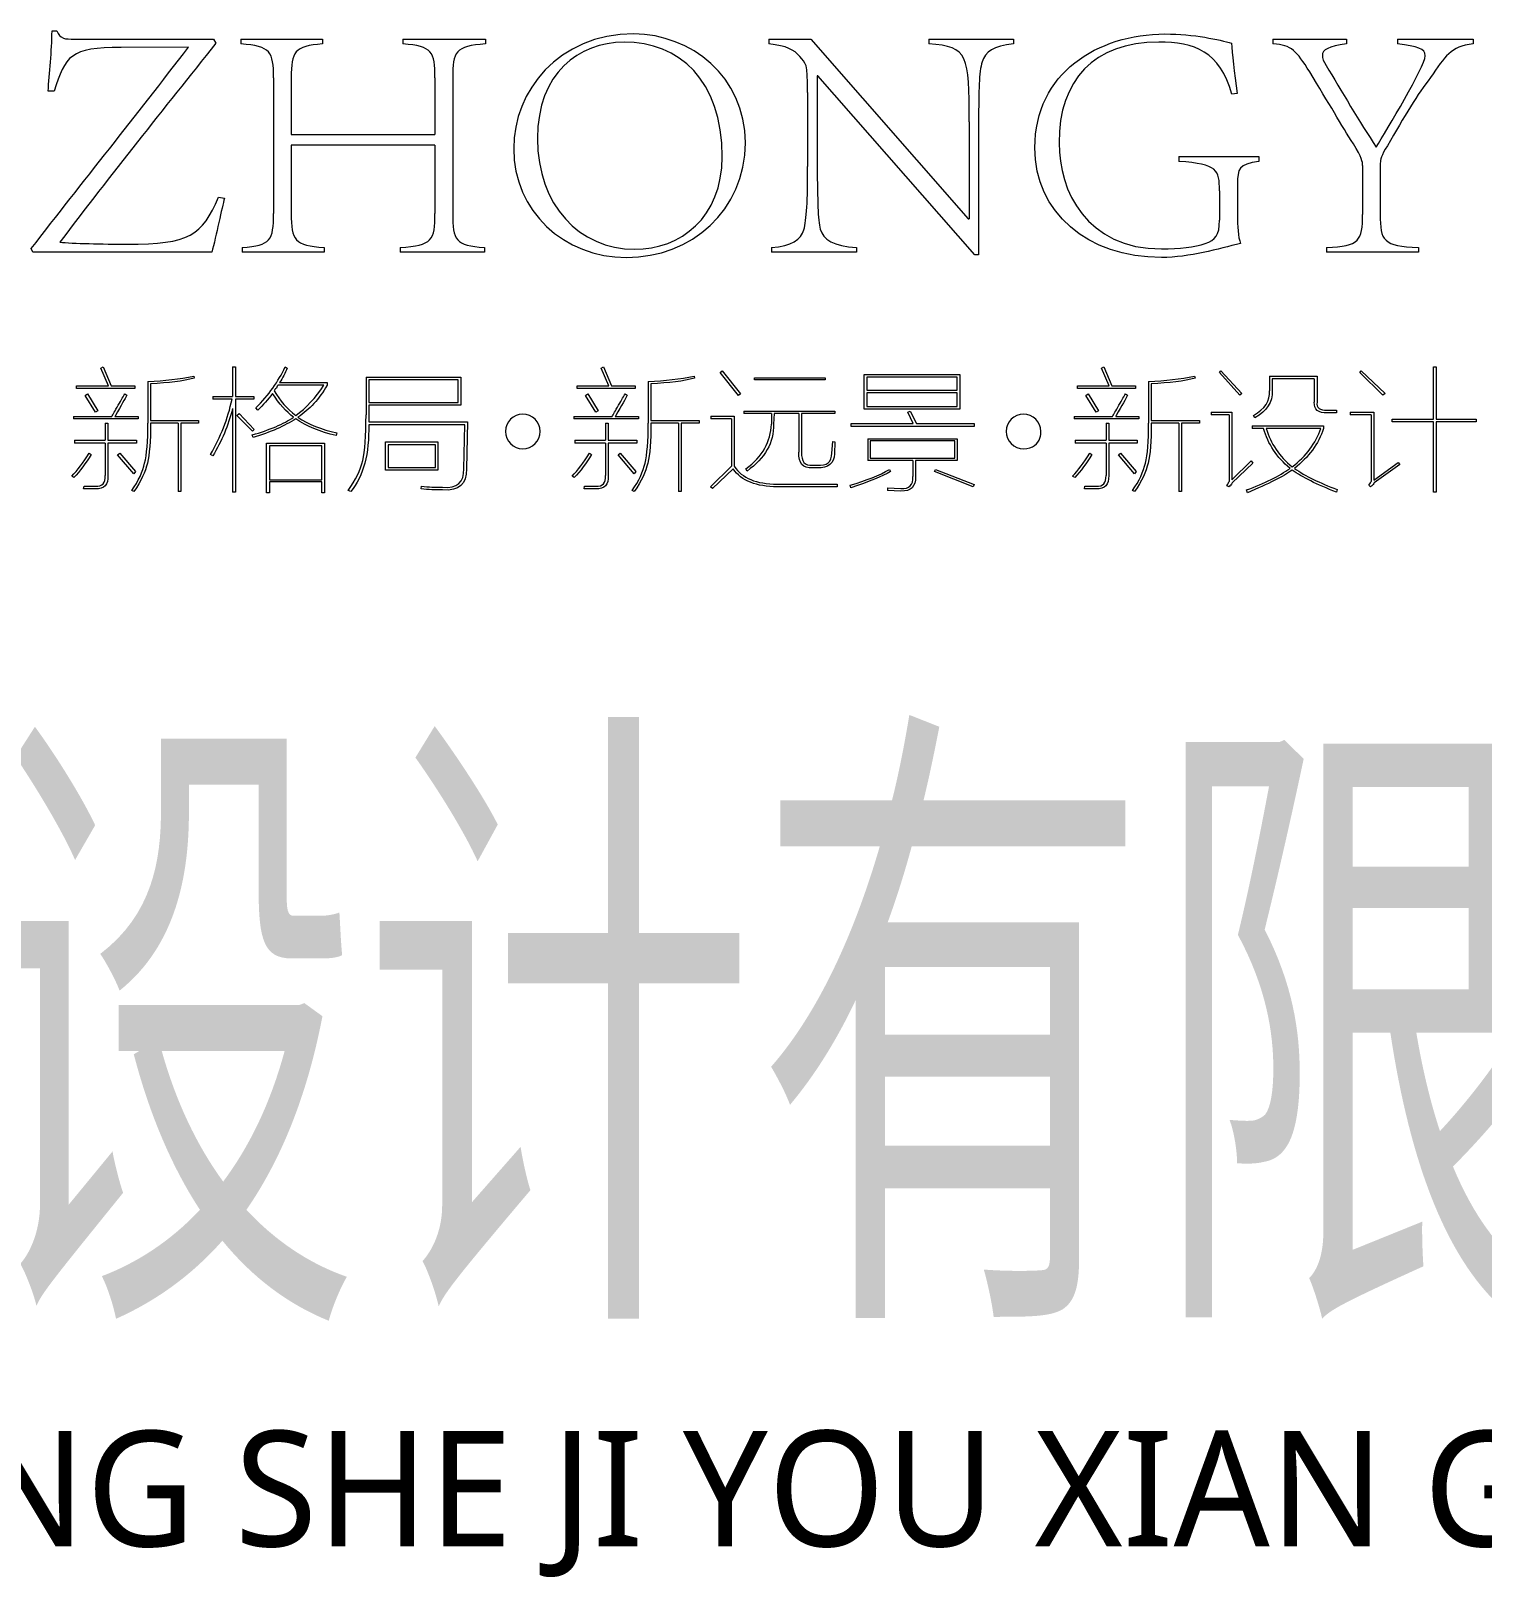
# Model space of a CAD drawing. Header units: inches. Extents: x -3272461 to -2504170, y 403793 to 1071042.
# Drawn here: x -2655844 to -2653583, y 835362 to 837772 of the extents above; entities that cross this region are included whole.
import ezdxf

# ---------------------------------------------------------------- set-up
doc = ezdxf.new("R2010")
doc.units = ezdxf.units.IN
doc.header["$LTSCALE"] = 1000
doc.header["$MEASUREMENT"] = 0
doc.layers.get('0').update_dxf_attribs({"lineweight": 18})
doc.styles.add('-黑体', font='', dxfattribs={"width": 0.7})
doc.styles.get('-黑体').set_extended_font_data('微软雅黑')

msp = doc.modelspace()

# ---------------------------------------------------------------- linework, layer by layer
for p, q in [((-2655517.2, 837759), (-2655517.2, 837751.6)), ((-2655389.8, 837759), (-2655389.8, 837751.6)), ((-2655264.5, 837759), (-2655264.5, 837751.6)), ((-2655136, 837759), (-2655136, 837751.6)), ((-2654694.5, 837759), (-2654694.5, 837751.6)), ((-2654444.9, 837759), (-2654444.9, 837751.6)), ((-2654313.3, 837759), (-2654313.3, 837751.6)), ((-2653908.9, 837759), (-2653908.9, 837751.6)), ((-2653794.2, 837759), (-2653794.2, 837751.6)), ((-2653714.6, 837759), (-2653714.6, 837751.6)), ((-2653596.7, 837759), (-2653596.7, 837751.6)), ((-2654619.1, 837701.7), (-2654619.1, 837560.5)), ((-2655466.2, 837698.5), (-2655466.2, 837487.2)), ((-2655438.6, 837698.5), (-2655438.6, 837610.4)), ((-2655214.6, 837698.5), (-2655214.6, 837610.4)), ((-2655187, 837698.5), (-2655187, 837487.2)), ((-2654633.9, 837675.7), (-2654633.9, 837560.5)), ((-2654382.3, 837630), (-2654382.3, 837478.7)), ((-2654367.5, 837630), (-2654367.5, 837423)), ((-2655438.6, 837593.9), (-2655438.6, 837487.2)), ((-2655214.6, 837593.9), (-2655214.6, 837487.2)), ((-2654055.4, 837575.9), (-2654055.4, 837568.4)), ((-2653931.1, 837575.9), (-2653931.1, 837568.4)), ((-2653769.2, 837562.1), (-2653769.2, 837485.6)), ((-2653741.7, 837565.8), (-2653741.7, 837485.6)), ((-2653964, 837533.4), (-2653964, 837485.6)), ((-2653992.2, 837522.8), (-2653992.2, 837476.6)), ((-2655515.1, 837434.1), (-2655515.1, 837426.7)), ((-2655387.1, 837434.1), (-2655387.1, 837426.7)), ((-2655268.7, 837434.1), (-2655268.7, 837426.7)), ((-2655137.6, 837434.1), (-2655137.6, 837426.7)), ((-2654690.2, 837434.1), (-2654690.2, 837426.7)), ((-2654558, 837434.1), (-2654558, 837426.7)), ((-2653825.5, 837434.1), (-2653825.5, 837426.7)), ((-2653682.2, 837434.1), (-2653682.2, 837426.7))]:
    msp.add_line(p, q)
at = {"lineweight": 9}
for p, q in [((-2655735.2, 837246.4), (-2655731.8, 837248)), ((-2655723.4, 837218.6), (-2655735.2, 837246.4)), ((-2655731.8, 837248), (-2655719.2, 837218.6)), ((-2655529.9, 837248), (-2655529.9, 837201.8)), ((-2655525.7, 837248), (-2655525.7, 837201.8)), ((-2654955.5, 837246.4), (-2654952.1, 837248)), ((-2654943.7, 837218.6), (-2654955.5, 837246.4)), ((-2654952.1, 837248), (-2654939.5, 837218.6)), ((-2654770.4, 837239.6), (-2654767, 837242.1)), ((-2654767, 837242.1), (-2654738.4, 837206)), ((-2654175.8, 837246.4), (-2654172.4, 837248)), ((-2654164, 837218.6), (-2654175.8, 837246.4)), ((-2654172.4, 837248), (-2654159.8, 837218.6)), ((-2653992.4, 837239.6), (-2653989.9, 837242.1)), ((-2653989.9, 837242.1), (-2653957.1, 837206.8)), ((-2653773.7, 837239.6), (-2653771.2, 837242.1)), ((-2653771.2, 837242.1), (-2653734.2, 837206.8)), ((-2653658.5, 837248), (-2653654.3, 837248)), ((-2653658.5, 837166.5), (-2653658.5, 837248)), ((-2653654.3, 837248), (-2653654.3, 837166.5)), ((-2655773, 837214.4), (-2655773, 837218.6)), ((-2655773, 837218.6), (-2655723.4, 837218.6)), ((-2655719.2, 837218.6), (-2655682.2, 837218.6)), ((-2655682.2, 837218.6), (-2655682.2, 837214.4)), ((-2655662, 837225.3), (-2655662, 837160.6)), ((-2655657.8, 837222), (-2655657.8, 837164.8)), ((-2655382.7, 837223.6), (-2655382.7, 837219.5)), ((-2655322.1, 837232.1), (-2655322.1, 837173.2)), ((-2655178.3, 837227.9), (-2655317.9, 837227.9)), ((-2655317.9, 837227.9), (-2655317.9, 837192.5)), ((-2655178.3, 837192.5), (-2655178.3, 837227.9)), ((-2655174.1, 837232.1), (-2655174.1, 837188.3)), ((-2654993.3, 837214.4), (-2654993.3, 837218.6)), ((-2654993.3, 837218.6), (-2654943.7, 837218.6)), ((-2654939.5, 837218.6), (-2654902.5, 837218.6)), ((-2654902.5, 837218.6), (-2654902.5, 837214.4)), ((-2654882.3, 837225.3), (-2654882.3, 837160.6)), ((-2654878.1, 837222), (-2654878.1, 837164.8)), ((-2654741.8, 837203.5), (-2654770.4, 837239.6)), ((-2654716.6, 837231.2), (-2654606.4, 837231.2)), ((-2654716.6, 837227.9), (-2654716.6, 837231.2)), ((-2654606.4, 837227.9), (-2654716.6, 837227.9)), ((-2654606.4, 837231.2), (-2654606.4, 837227.9)), ((-2654545.8, 837236.3), (-2654396.9, 837236.3)), ((-2654545.8, 837182.5), (-2654545.8, 837236.3)), ((-2654401.1, 837232.1), (-2654541.6, 837232.1)), ((-2654541.6, 837232.1), (-2654541.6, 837211.9)), ((-2654401.1, 837211.9), (-2654401.1, 837232.1)), ((-2654396.9, 837236.3), (-2654396.9, 837182.5)), ((-2654213.6, 837214.4), (-2654213.6, 837218.6)), ((-2654213.6, 837218.6), (-2654164, 837218.6)), ((-2654159.8, 837218.6), (-2654122.8, 837218.6)), ((-2654122.8, 837218.6), (-2654122.8, 837214.4)), ((-2654102.6, 837225.3), (-2654102.6, 837160.6)), ((-2654098.4, 837222), (-2654098.4, 837164.8)), ((-2653960.4, 837204.3), (-2653992.4, 837239.6)), ((-2653914.2, 837233.7), (-2653914.2, 837211)), ((-2653910, 837229.5), (-2653910, 837211)), ((-2653844.4, 837229.5), (-2653844.4, 837193.4)), ((-2653840.1, 837233.7), (-2653840.1, 837193.4)), ((-2653737.5, 837204.3), (-2653773.7, 837239.6)), ((-2655682.2, 837214.4), (-2655773, 837214.4)), ((-2655759.6, 837203.5), (-2655756.2, 837206)), ((-2655743.6, 837177.4), (-2655759.6, 837203.5)), ((-2655756.2, 837206), (-2655740.2, 837179.9)), ((-2655561, 837201.8), (-2655561, 837197.6)), ((-2655525.7, 837197.6), (-2655525.7, 837052.9)), ((-2655497.1, 837201.8), (-2655497.1, 837197.6)), ((-2654902.5, 837214.4), (-2654993.3, 837214.4)), ((-2654979.9, 837203.5), (-2654976.5, 837206)), ((-2654963.9, 837177.4), (-2654979.9, 837203.5)), ((-2654976.5, 837206), (-2654960.5, 837179.9)), ((-2654738.4, 837206), (-2654741.8, 837203.5)), ((-2654541.6, 837211.9), (-2654401.1, 837211.9)), ((-2654401.1, 837207.7), (-2654541.6, 837207.7)), ((-2654541.6, 837207.7), (-2654541.6, 837186.6)), ((-2654401.1, 837186.6), (-2654401.1, 837207.7)), ((-2654122.8, 837214.4), (-2654213.6, 837214.4)), ((-2654200.2, 837203.5), (-2654196.8, 837206)), ((-2654184.2, 837177.4), (-2654200.2, 837203.5)), ((-2654196.8, 837206), (-2654180.8, 837179.9)), ((-2653957.1, 837206.8), (-2653960.4, 837204.3)), ((-2653734.2, 837206.8), (-2653737.5, 837204.3)), ((-2655778.1, 837170.7), (-2655778.1, 837167.3)), ((-2655740.2, 837179.9), (-2655743.6, 837177.4)), ((-2655677.1, 837170.7), (-2655677.1, 837167.3)), ((-2655529.9, 837183.3), (-2655529.9, 837052.9)), ((-2655523.2, 837172.4), (-2655519.8, 837175.7)), ((-2655498.8, 837147.9), (-2655523.2, 837172.4)), ((-2655519.8, 837175.7), (-2655496.3, 837150.5)), ((-2655317.9, 837192.5), (-2655178.3, 837192.5)), ((-2655317.9, 837188.3), (-2655317.9, 837173.2)), ((-2655317.9, 837173.2), (-2655317.9, 837162.3)), ((-2654998.4, 837170.7), (-2654998.4, 837167.3)), ((-2654960.5, 837179.9), (-2654963.9, 837177.4)), ((-2654897.4, 837170.7), (-2654897.4, 837167.3)), ((-2654784.7, 837171.5), (-2654784.7, 837167.3)), ((-2654748.5, 837171.5), (-2654748.5, 837093.3)), ((-2654733.4, 837179.1), (-2654733.4, 837175.7)), ((-2654690.5, 837175.7), (-2654690.5, 837158.9)), ((-2654647.6, 837175.7), (-2654647.6, 837115.1)), ((-2654643.4, 837175.7), (-2654643.4, 837115.1)), ((-2654591.3, 837179.1), (-2654591.3, 837175.7)), ((-2654396.9, 837182.5), (-2654545.8, 837182.5)), ((-2654541.6, 837186.6), (-2654401.1, 837186.6)), ((-2654477.7, 837177.4), (-2654474.3, 837179.1)), ((-2654469.3, 837159.7), (-2654477.7, 837177.4)), ((-2654474.3, 837179.1), (-2654464.2, 837159.7)), ((-2654218.7, 837170.7), (-2654218.7, 837167.3)), ((-2654180.8, 837179.9), (-2654184.2, 837177.4)), ((-2654117.7, 837170.7), (-2654117.7, 837167.3)), ((-2654005, 837177.4), (-2654005, 837173.2)), ((-2653977.3, 837173.2), (-2653977.3, 837069.7)), ((-2653973.1, 837177.4), (-2653973.1, 837072.3)), ((-2653809.9, 837180.8), (-2653809.9, 837176.6)), ((-2653788.8, 837177.4), (-2653788.8, 837173.2)), ((-2653756, 837173.2), (-2653756, 837069.7)), ((-2653751.8, 837177.4), (-2653751.8, 837071.4)), ((-2655728.4, 837160.6), (-2655728.4, 837133.7)), ((-2655724.2, 837160.6), (-2655724.2, 837133.7)), ((-2655614.9, 837160.6), (-2655614.9, 837053.7)), ((-2655610.7, 837160.6), (-2655610.7, 837053.7)), ((-2655582.9, 837164.8), (-2655582.9, 837160.6)), ((-2655496.3, 837150.5), (-2655498.8, 837147.9)), ((-2654948.7, 837160.6), (-2654948.7, 837133.7)), ((-2654944.5, 837160.6), (-2654944.5, 837133.7)), ((-2654835.2, 837160.6), (-2654835.2, 837053.7)), ((-2654831, 837160.6), (-2654831, 837053.7)), ((-2654803.2, 837164.8), (-2654803.2, 837160.6)), ((-2654752.8, 837167.3), (-2654752.8, 837093.3)), ((-2654566, 837155.5), (-2654566, 837159.7)), ((-2654566, 837159.7), (-2654469.3, 837159.7)), ((-2654374.2, 837155.5), (-2654566, 837155.5)), ((-2654464.2, 837159.7), (-2654374.2, 837159.7)), ((-2654374.2, 837159.7), (-2654374.2, 837155.5)), ((-2654169, 837160.6), (-2654169, 837133.7)), ((-2654164.8, 837160.6), (-2654164.8, 837133.7)), ((-2654055.5, 837160.6), (-2654055.5, 837053.7)), ((-2654051.3, 837160.6), (-2654051.3, 837053.7)), ((-2654023.5, 837164.8), (-2654023.5, 837160.6)), ((-2653941.1, 837156.4), (-2653941.1, 837152.2)), ((-2653830.1, 837156.4), (-2653830.1, 837152.2)), ((-2653723.2, 837162.3), (-2653723.2, 837166.5)), ((-2653723.2, 837166.5), (-2653658.5, 837166.5)), ((-2653658.5, 837162.3), (-2653723.2, 837162.3)), ((-2653658.5, 837052.9), (-2653658.5, 837162.3)), ((-2653654.3, 837166.5), (-2653592, 837166.5)), ((-2653592, 837162.3), (-2653654.3, 837162.3)), ((-2653654.3, 837162.3), (-2653654.3, 837052.9)), ((-2653592, 837166.5), (-2653592, 837162.3)), ((-2655776.4, 837133.7), (-2655776.4, 837129.4)), ((-2655728.4, 837129.4), (-2655728.4, 837079)), ((-2655724.2, 837129.4), (-2655724.2, 837079)), ((-2655679.6, 837133.7), (-2655679.6, 837129.4)), ((-2655476.9, 837129.4), (-2655386.9, 837129.4)), ((-2655476.9, 837052.1), (-2655476.9, 837129.4)), ((-2655472.7, 837125.3), (-2655472.7, 837072.3)), ((-2655391.1, 837125.3), (-2655472.7, 837125.3)), ((-2655391.1, 837072.3), (-2655391.1, 837125.3)), ((-2655386.9, 837129.4), (-2655386.9, 837052.1)), ((-2655291.9, 837131.1), (-2655210.3, 837131.1)), ((-2655291.9, 837087.4), (-2655291.9, 837131.1)), ((-2655213.7, 837126.9), (-2655287.7, 837126.9)), ((-2655287.7, 837126.9), (-2655287.7, 837091.6)), ((-2655213.7, 837091.6), (-2655213.7, 837126.9)), ((-2655210.3, 837131.1), (-2655210.3, 837087.4)), ((-2654996.7, 837133.7), (-2654996.7, 837129.4)), ((-2654948.7, 837129.4), (-2654948.7, 837079)), ((-2654944.5, 837129.4), (-2654944.5, 837079)), ((-2654900, 837133.7), (-2654900, 837129.4)), ((-2654539.9, 837136.2), (-2654539.9, 837102.5)), ((-2654404.5, 837132.8), (-2654536.6, 837132.8)), ((-2654536.6, 837132.8), (-2654536.6, 837105.9)), ((-2654404.5, 837105.9), (-2654404.5, 837132.8)), ((-2654401.1, 837136.2), (-2654401.1, 837102.5)), ((-2654217, 837133.7), (-2654217, 837129.4)), ((-2654169, 837129.4), (-2654169, 837079)), ((-2654164.8, 837129.4), (-2654164.8, 837079)), ((-2654120.3, 837133.7), (-2654120.3, 837129.4)), ((-2655709.1, 837110.9), (-2655705.7, 837113.5)), ((-2655683.9, 837081.5), (-2655709.1, 837110.9)), ((-2655705.7, 837113.5), (-2655681.3, 837084.9)), ((-2654929.4, 837110.9), (-2654926, 837113.5)), ((-2654904.2, 837081.5), (-2654929.4, 837110.9)), ((-2654926, 837113.5), (-2654901.6, 837084.9)), ((-2654536.6, 837105.9), (-2654404.5, 837105.9)), ((-2654470.1, 837102.5), (-2654470.1, 837077.3)), ((-2654465.9, 837102.5), (-2654465.9, 837077.3)), ((-2654149.7, 837110.9), (-2654146.3, 837113.5)), ((-2654124.5, 837081.5), (-2654149.7, 837110.9)), ((-2654146.3, 837113.5), (-2654121.9, 837084.9)), ((-2655681.3, 837084.9), (-2655683.9, 837081.5)), ((-2655210.3, 837087.4), (-2655291.9, 837087.4)), ((-2655287.7, 837091.6), (-2655213.7, 837091.6)), ((-2654901.6, 837084.9), (-2654904.2, 837081.5)), ((-2654436.5, 837084.9), (-2654434.8, 837088.3)), ((-2654375.9, 837061.3), (-2654436.5, 837084.9)), ((-2654434.8, 837088.3), (-2654374.2, 837064.7)), ((-2654121.9, 837084.9), (-2654124.5, 837081.5)), ((-2655472.7, 837052.1), (-2655476.9, 837052.1)), ((-2655472.7, 837072.3), (-2655391.1, 837072.3)), ((-2655391.1, 837068.9), (-2655472.7, 837068.9)), ((-2655472.7, 837068.9), (-2655472.7, 837052.1)), ((-2655391.1, 837052.1), (-2655391.1, 837068.9)), ((-2655386.9, 837052.1), (-2655391.1, 837052.1)), ((-2654587.9, 837065.5), (-2654587.9, 837061.3)), ((-2654509.7, 837059.6), (-2654509.7, 837055.4)), ((-2654374.2, 837064.7), (-2654375.9, 837061.3)), ((-2653654.3, 837052.9), (-2653658.5, 837052.9))]:
    msp.add_line(p, q, dxfattribs=at)
for points in [[(-2655817.6, 837677.8), (-2655815, 837704.9), (-2655811.8, 837740.5), (-2655811.3, 837771.8)], [(-2655811.3, 837771.8), (-2655811.3, 837771.8), (-2655803.9, 837771.8), (-2655803.9, 837771.8)], [(-2655803.9, 837771.8), (-2655801.2, 837765.9), (-2655798.5, 837762.7), (-2655793.7, 837760.6)], [(-2655555.9, 837752.7), (-2655637.1, 837650.7), (-2655719.4, 837548.3), (-2655799.1, 837442.6)], [(-2655793.7, 837760.6), (-2655789.5, 837759), (-2655783.7, 837759), (-2655775.7, 837759)], [(-2655775.7, 837759), (-2655775.7, 837759), (-2655559.6, 837759), (-2655559.6, 837759)], [(-2655559.6, 837759), (-2655559.6, 837759), (-2655555.9, 837752.7), (-2655555.9, 837752.7)], [(-2655517.2, 837759), (-2655517.2, 837759), (-2655389.8, 837759), (-2655389.8, 837759)], [(-2655466.2, 837698.5), (-2655466.2, 837739.9), (-2655470.5, 837747.9), (-2655517.2, 837751.6)], [(-2655389.8, 837751.6), (-2655433.8, 837747.9), (-2655438.6, 837739.9), (-2655438.6, 837698.5)], [(-2655264.5, 837759), (-2655264.5, 837759), (-2655136, 837759), (-2655136, 837759)], [(-2655214.6, 837698.5), (-2655214.6, 837739.9), (-2655218.8, 837747.9), (-2655264.5, 837751.6)], [(-2655136, 837751.6), (-2655182.8, 837747.9), (-2655187, 837739.9), (-2655187, 837698.5)], [(-2654920, 837754.3), (-2654990.6, 837753.7), (-2655054.9, 837706.5), (-2655054.9, 837604)], [(-2654694.5, 837759), (-2654694.5, 837759), (-2654629.2, 837759), (-2654629.2, 837759)], [(-2654646.2, 837732), (-2654655.2, 837742.6), (-2654666.3, 837748.4), (-2654694.5, 837751.6)], [(-2654629.2, 837759), (-2654629.2, 837759), (-2654383.9, 837478.7), (-2654383.9, 837478.7)], [(-2654444.9, 837759), (-2654444.9, 837759), (-2654313.3, 837759), (-2654313.3, 837759)], [(-2654382.3, 837630), (-2654382.3, 837733.5), (-2654382.8, 837747.4), (-2654444.9, 837751.6)], [(-2654313.3, 837751.6), (-2654344.1, 837748.9), (-2654357.3, 837738.9), (-2654362.1, 837723.5)], [(-2653973.6, 837752.7), (-2653972, 837737.3), (-2653969.3, 837707), (-2653964.6, 837674.1)], [(-2653908.9, 837759), (-2653908.9, 837759), (-2653794.2, 837759), (-2653794.2, 837759)], [(-2653851.5, 837708.1), (-2653872.8, 837740.5), (-2653879.2, 837750), (-2653908.9, 837751.6)], [(-2653714.6, 837759), (-2653714.6, 837759), (-2653596.7, 837759), (-2653596.7, 837759)], [(-2653596.7, 837751.6), (-2653633.3, 837747.4), (-2653639.7, 837732.5), (-2653663.6, 837699)], [(-2655843.7, 837432.5), (-2655763.5, 837536.6), (-2655680.7, 837639.1), (-2655598.9, 837746.3)], [(-2655703.5, 837745.8), (-2655783.1, 837746.3), (-2655790.6, 837733), (-2655808.1, 837677.8)], [(-2655598.9, 837746.3), (-2655598.9, 837746.3), (-2655703.5, 837745.8), (-2655703.5, 837745.8)], [(-2654633.9, 837675.7), (-2654633.9, 837722.9), (-2654636.6, 837720.3), (-2654646.2, 837732)], [(-2654362.1, 837723.5), (-2654366.9, 837707), (-2654367.5, 837679.9), (-2654367.5, 837630)], [(-2654373.3, 837423), (-2654373.3, 837423), (-2654618, 837701.7), (-2654618, 837701.7)], [(-2654618, 837701.7), (-2654618, 837701.7), (-2654619.1, 837701.7), (-2654619.1, 837701.7)], [(-2653783.6, 837596), (-2653801.6, 837623.1), (-2653821.8, 837659.7), (-2653851.5, 837708.1)], [(-2653826.1, 837718.1), (-2653803.2, 837679.9), (-2653773, 837628.4), (-2653748, 837590.8)], [(-2653663.6, 837699), (-2653682.7, 837674.1), (-2653704.5, 837638), (-2653730.5, 837592.9)], [(-2655808.1, 837677.8), (-2655808.1, 837677.8), (-2655817.6, 837677.8), (-2655817.6, 837677.8)], [(-2653964.6, 837674.1), (-2653964.6, 837674.1), (-2653973.1, 837673), (-2653973.1, 837673)], [(-2655438.6, 837610.4), (-2655438.6, 837610.4), (-2655214.6, 837610.4), (-2655214.6, 837610.4)], [(-2655214.6, 837593.9), (-2655214.6, 837593.9), (-2655438.6, 837593.9), (-2655438.6, 837593.9)], [(-2653769.2, 837562.1), (-2653769.2, 837567.9), (-2653770.3, 837573.8), (-2653783.6, 837596)], [(-2653730.5, 837592.9), (-2653740.6, 837577), (-2653741.1, 837571.1), (-2653741.7, 837565.8)], [(-2654639.8, 837461.7), (-2654635.5, 837477.7), (-2654633.9, 837506.9), (-2654633.9, 837560.5)], [(-2654619.1, 837560.5), (-2654618.5, 837506.9), (-2654618, 837477.7), (-2654614.3, 837462.8)], [(-2654055.4, 837575.9), (-2654055.4, 837575.9), (-2653931.1, 837575.9), (-2653931.1, 837575.9)], [(-2653992.2, 837522.8), (-2653992.2, 837555.2), (-2653994.8, 837564.2), (-2654055.4, 837568.4)], [(-2653931.1, 837568.4), (-2653962.4, 837563.7), (-2653964, 837556.7), (-2653964, 837533.4)], [(-2655542.7, 837511.1), (-2655546.3, 837497.3), (-2655555.9, 837452.2), (-2655562.3, 837426.7)], [(-2655551.7, 837512.7), (-2655551.7, 837512.7), (-2655542.7, 837511.1), (-2655542.7, 837511.1)], [(-2655515.1, 837434.1), (-2655470.5, 837437.3), (-2655466.2, 837445.3), (-2655466.2, 837487.2)], [(-2655438.6, 837487.2), (-2655438.6, 837445.3), (-2655433.8, 837437.3), (-2655387.1, 837434.1)], [(-2655268.7, 837434.1), (-2655218.8, 837437.3), (-2655214.6, 837445.3), (-2655214.6, 837487.2)], [(-2655187, 837487.2), (-2655187, 837445.3), (-2655182.8, 837437.3), (-2655137.6, 837434.1)], [(-2653964, 837485.6), (-2653964, 837467), (-2653963.5, 837451.1), (-2653959.3, 837440.5)], [(-2653825.5, 837434.1), (-2653773.5, 837436.2), (-2653769.2, 837445.3), (-2653769.2, 837485.6)], [(-2653741.7, 837485.6), (-2653741.7, 837445.3), (-2653737.4, 837436.2), (-2653682.2, 837434.1)], [(-2654690.2, 837434.1), (-2654658.9, 837436.2), (-2654644, 837446.9), (-2654639.8, 837461.7)], [(-2654614.3, 837462.8), (-2654609.5, 837446.3), (-2654593.6, 837436.8), (-2654558, 837434.1)], [(-2654383.9, 837478.7), (-2654383.9, 837478.7), (-2654382.3, 837478.7), (-2654382.3, 837478.7)], [(-2654014.5, 837440.5), (-2653998.5, 837445.8), (-2653992.2, 837453.2), (-2653992.2, 837476.6)], [(-2655841.5, 837426.7), (-2655841.5, 837426.7), (-2655843.7, 837432.5), (-2655843.7, 837432.5)], [(-2655562.3, 837426.7), (-2655562.3, 837426.7), (-2655841.5, 837426.7), (-2655841.5, 837426.7)], [(-2655387.1, 837426.7), (-2655387.1, 837426.7), (-2655515.1, 837426.7), (-2655515.1, 837426.7)], [(-2655137.6, 837426.7), (-2655137.6, 837426.7), (-2655268.7, 837426.7), (-2655268.7, 837426.7)], [(-2654558, 837426.7), (-2654558, 837426.7), (-2654690.2, 837426.7), (-2654690.2, 837426.7)], [(-2654367.5, 837423), (-2654367.5, 837423), (-2654373.3, 837423), (-2654373.3, 837423)], [(-2653682.2, 837426.7), (-2653682.2, 837426.7), (-2653825.5, 837426.7), (-2653825.5, 837426.7)]]:
    msp.add_open_spline(points, degree=3)
for points, knots in [([(-2654731, 837597.6), (-2654731, 837492), (-2654815.4, 837418.7), (-2654916.3, 837418.7), (-2655013.5, 837418.7), (-2655092, 837490.4), (-2655092, 837588.6), (-2655092, 837677.8), (-2655023, 837767), (-2654904.6, 837767), (-2654816, 837767), (-2654731, 837700.6), (-2654731, 837597.6)], [0, 0, 0, 0, 272.371618, 272.371618, 272.371618, 544.743236, 544.743236, 544.743236, 817.114854, 817.114854, 817.114854, 1089.486472, 1089.486472, 1089.486472, 1089.486472]), ([(-2655054.9, 837604), (-2655054.9, 837500.5), (-2654989.6, 837431.5), (-2654903.6, 837431.5), (-2654831.9, 837431.5), (-2654767.1, 837480.8), (-2654767.1, 837575.4), (-2654767.1, 837695.9), (-2654834.6, 837754.3), (-2654920, 837754.3)], [0, 0, 0, 0, 242.05374, 242.05374, 242.05374, 484.107479, 484.107479, 484.107479, 726.161219, 726.161219, 726.161219, 726.161219]), ([(-2653959.3, 837440.5), (-2653993.8, 837432), (-2654038.9, 837418.7), (-2654082.4, 837418.7), (-2654198.2, 837418.7), (-2654279.9, 837488.8), (-2654279.9, 837589.7), (-2654279.9, 837705.9), (-2654181.7, 837767), (-2654077.1, 837767), (-2654032, 837767), (-2653991.6, 837758), (-2653973.6, 837752.7)], [0, 0, 0, 0, 202.231565, 202.231565, 202.231565, 404.46313, 404.46313, 404.46313, 606.694695, 606.694695, 606.694695, 808.92626, 808.92626, 808.92626, 808.92626]), ([(-2653973.1, 837673), (-2653990.6, 837739.9), (-2654032, 837754.3), (-2654086.7, 837754.3), (-2654188.6, 837754.3), (-2654242.2, 837695.3), (-2654242.2, 837597.1), (-2654242.2, 837522.8), (-2654199.7, 837432), (-2654082.4, 837432), (-2654054.3, 837432), (-2654030.4, 837435.2), (-2654014.5, 837440.5)], [0, 0, 0, 0, 179.09247, 179.09247, 179.09247, 358.18494, 358.18494, 358.18494, 537.27741, 537.27741, 537.27741, 716.369881, 716.369881, 716.369881, 716.369881]), ([(-2653794.2, 837751.6), (-2653822.3, 837747.9), (-2653831.9, 837742.6), (-2653831.9, 837733.5), (-2653831.9, 837729.3), (-2653829.8, 837724), (-2653826.1, 837718.1)], [0, 0, 0, 0, 30.325761, 30.325761, 30.325761, 60.651523, 60.651523, 60.651523, 60.651523]), ([(-2653748, 837590.8), (-2653732.1, 837616.7), (-2653671.6, 837716.6), (-2653671.6, 837733), (-2653671.6, 837744.2), (-2653683.8, 837747.9), (-2653714.6, 837751.6)], [0, 0, 0, 0, 105.500314, 105.500314, 105.500314, 211.000629, 211.000629, 211.000629, 211.000629]), ([(-2655799.1, 837442.6), (-2655779.9, 837440.5), (-2655732.2, 837439.4), (-2655694.5, 837439.4), (-2655596.3, 837439.4), (-2655578.2, 837452.7), (-2655551.7, 837512.7)], [0, 0, 0, 0, 138.981154, 138.981154, 138.981154, 277.962308, 277.962308, 277.962308, 277.962308])]:
    msp.add_open_spline(points, degree=3, knots=knots)
for points in [[(-2655529.9, 837248), (-2655529.9, 837248), (-2655525.7, 837248), (-2655525.7, 837248)], [(-2655493.7, 837184.1), (-2655473.6, 837204.3), (-2655458.4, 837225.6), (-2655448.3, 837248)], [(-2655445, 837246.4), (-2655447.8, 837238.5), (-2655451.7, 837230.9), (-2655456.7, 837223.6)], [(-2655448.3, 837248), (-2655448.3, 837248), (-2655445, 837246.4), (-2655445, 837246.4)], [(-2655662, 837225.3), (-2655636.2, 837226.5), (-2655612.4, 837229.3), (-2655590.5, 837233.7)], [(-2655589.7, 837230.4), (-2655607, 837225.9), (-2655629.8, 837223.1), (-2655657.8, 837222)], [(-2655590.5, 837233.7), (-2655590.5, 837233.7), (-2655589.7, 837230.4), (-2655589.7, 837230.4)], [(-2655459.3, 837219.5), (-2655459.8, 837218.9), (-2655460.7, 837217.5), (-2655461.8, 837215.2)], [(-2655387.8, 837219.5), (-2655387.8, 837219.5), (-2655459.3, 837219.5), (-2655459.3, 837219.5)], [(-2655456.7, 837223.6), (-2655456.7, 837223.6), (-2655382.7, 837223.6), (-2655382.7, 837223.6)], [(-2655431.5, 837172.4), (-2655415.2, 837184.1), (-2655400.7, 837199.8), (-2655387.8, 837219.5)], [(-2655382.7, 837219.5), (-2655395.1, 837198.1), (-2655410.2, 837181.6), (-2655428.1, 837169.8)], [(-2655322.1, 837232.1), (-2655322.1, 837232.1), (-2655174.1, 837232.1), (-2655174.1, 837232.1)], [(-2654882.3, 837225.3), (-2654856.5, 837226.5), (-2654832.7, 837229.3), (-2654810.8, 837233.7)], [(-2654810, 837230.4), (-2654827.3, 837225.9), (-2654850.1, 837223.1), (-2654878.1, 837222)], [(-2654810.8, 837233.7), (-2654810.8, 837233.7), (-2654810, 837230.4), (-2654810, 837230.4)], [(-2654102.6, 837225.3), (-2654076.8, 837226.5), (-2654053, 837229.3), (-2654031.1, 837233.7)], [(-2654030.3, 837230.4), (-2654047.7, 837225.9), (-2654070.4, 837223.1), (-2654098.4, 837222)], [(-2654031.1, 837233.7), (-2654031.1, 837233.7), (-2654030.3, 837230.4), (-2654030.3, 837230.4)], [(-2653914.2, 837233.7), (-2653914.2, 837233.7), (-2653840.1, 837233.7), (-2653840.1, 837233.7)], [(-2653844.4, 837229.5), (-2653844.4, 837229.5), (-2653910, 837229.5), (-2653910, 837229.5)], [(-2655694.8, 837204.3), (-2655697.6, 837198.7), (-2655703.5, 837188), (-2655712.5, 837172.4)], [(-2655708.2, 837188.3), (-2655703.2, 837197.3), (-2655699.8, 837203.2), (-2655698.1, 837206)], [(-2655698.1, 837206), (-2655698.1, 837206), (-2655694.8, 837204.3), (-2655694.8, 837204.3)], [(-2655564.4, 837111.8), (-2655548.7, 837138.7), (-2655537.5, 837167.3), (-2655530.8, 837197.6)], [(-2655561, 837201.8), (-2655561, 837201.8), (-2655529.9, 837201.8), (-2655529.9, 837201.8)], [(-2655530.8, 837197.6), (-2655530.8, 837197.6), (-2655561, 837197.6), (-2655561, 837197.6)], [(-2655525.7, 837201.8), (-2655525.7, 837201.8), (-2655497.1, 837201.8), (-2655497.1, 837201.8)], [(-2655497.1, 837197.6), (-2655497.1, 837197.6), (-2655525.7, 837197.6), (-2655525.7, 837197.6)], [(-2655467.7, 837206.8), (-2655475, 837197.3), (-2655482.6, 837188.6), (-2655490.4, 837180.8)], [(-2655434.9, 837169.8), (-2655446.6, 837178.2), (-2655457.6, 837190.6), (-2655467.7, 837206.8)], [(-2655461.8, 837215.2), (-2655463.5, 837213.6), (-2655464.6, 837212.2), (-2655465.2, 837211)], [(-2655465.2, 837211), (-2655456.2, 837195.3), (-2655445, 837182.5), (-2655431.5, 837172.4)], [(-2654915.1, 837204.3), (-2654917.9, 837198.7), (-2654923.8, 837188), (-2654932.8, 837172.4)], [(-2654928.6, 837188.3), (-2654923.5, 837197.3), (-2654920.1, 837203.2), (-2654918.5, 837206)], [(-2654918.5, 837206), (-2654918.5, 837206), (-2654915.1, 837204.3), (-2654915.1, 837204.3)], [(-2654135.4, 837204.3), (-2654138.2, 837198.7), (-2654144.1, 837188), (-2654153.1, 837172.4)], [(-2654148.9, 837188.3), (-2654143.8, 837197.3), (-2654140.4, 837203.2), (-2654138.8, 837206)], [(-2654138.8, 837206), (-2654138.8, 837206), (-2654135.4, 837204.3), (-2654135.4, 837204.3)], [(-2653939.4, 837172.4), (-2653921.5, 837182.5), (-2653913.1, 837195.3), (-2653914.2, 837211)], [(-2653910, 837211), (-2653909.4, 837193.7), (-2653918.4, 837179.6), (-2653936.9, 837169)], [(-2653824.2, 837176.6), (-2653838.2, 837176), (-2653844.9, 837181.6), (-2653844.4, 837193.4)], [(-2653840.1, 837193.4), (-2653841.3, 837184.4), (-2653836, 837180.2), (-2653824.2, 837180.8)], [(-2655778.1, 837170.7), (-2655778.1, 837170.7), (-2655718.3, 837170.7), (-2655718.3, 837170.7)], [(-2655718.3, 837170.7), (-2655716.6, 837174), (-2655713.3, 837179.9), (-2655708.2, 837188.3)], [(-2655713.3, 837170.7), (-2655713.3, 837170.7), (-2655677.1, 837170.7), (-2655677.1, 837170.7)], [(-2655712.5, 837172.4), (-2655713, 837171.8), (-2655713.3, 837171.2), (-2655713.3, 837170.7)], [(-2655529.9, 837183.3), (-2655536.7, 837156.9), (-2655547, 837132.3), (-2655561, 837109.3)], [(-2655499.6, 837142.1), (-2655472.2, 837149.9), (-2655450.6, 837159.2), (-2655434.9, 837169.8)], [(-2655490.4, 837180.8), (-2655490.4, 837180.8), (-2655493.7, 837184.1), (-2655493.7, 837184.1)], [(-2655428.1, 837169.8), (-2655411.9, 837158.6), (-2655391.7, 837150.5), (-2655367.6, 837145.4)], [(-2655327.2, 837102.5), (-2655323.8, 837116.5), (-2655322.1, 837140.1), (-2655322.1, 837173.2)], [(-2655174.1, 837188.3), (-2655174.1, 837188.3), (-2655317.9, 837188.3), (-2655317.9, 837188.3)], [(-2654998.4, 837170.7), (-2654998.4, 837170.7), (-2654938.6, 837170.7), (-2654938.6, 837170.7)], [(-2654938.6, 837170.7), (-2654937, 837174), (-2654933.6, 837179.9), (-2654928.6, 837188.3)], [(-2654933.6, 837170.7), (-2654933.6, 837170.7), (-2654897.4, 837170.7), (-2654897.4, 837170.7)], [(-2654932.8, 837172.4), (-2654933.3, 837171.8), (-2654933.6, 837171.2), (-2654933.6, 837170.7)], [(-2654784.7, 837171.5), (-2654784.7, 837171.5), (-2654748.5, 837171.5), (-2654748.5, 837171.5)], [(-2654733.4, 837179.1), (-2654733.4, 837179.1), (-2654591.3, 837179.1), (-2654591.3, 837179.1)], [(-2654690.5, 837175.7), (-2654690.5, 837175.7), (-2654733.4, 837175.7), (-2654733.4, 837175.7)], [(-2654686.3, 837175.7), (-2654686.3, 837175.7), (-2654687.1, 837158.9), (-2654687.1, 837158.9)], [(-2654647.6, 837175.7), (-2654647.6, 837175.7), (-2654686.3, 837175.7), (-2654686.3, 837175.7)], [(-2654591.3, 837175.7), (-2654591.3, 837175.7), (-2654643.4, 837175.7), (-2654643.4, 837175.7)], [(-2654218.7, 837170.7), (-2654218.7, 837170.7), (-2654158.9, 837170.7), (-2654158.9, 837170.7)], [(-2654158.9, 837170.7), (-2654157.3, 837174), (-2654153.9, 837179.9), (-2654148.9, 837188.3)], [(-2654153.9, 837170.7), (-2654153.9, 837170.7), (-2654117.7, 837170.7), (-2654117.7, 837170.7)], [(-2654153.1, 837172.4), (-2654153.6, 837171.8), (-2654153.9, 837171.2), (-2654153.9, 837170.7)], [(-2654005, 837177.4), (-2654005, 837177.4), (-2653973.1, 837177.4), (-2653973.1, 837177.4)], [(-2653977.3, 837173.2), (-2653977.3, 837173.2), (-2654005, 837173.2), (-2654005, 837173.2)], [(-2653936.9, 837169), (-2653936.9, 837169), (-2653939.4, 837172.4), (-2653939.4, 837172.4)], [(-2653824.2, 837180.8), (-2653824.2, 837180.8), (-2653809.9, 837180.8), (-2653809.9, 837180.8)], [(-2653809.9, 837176.6), (-2653809.9, 837176.6), (-2653824.2, 837176.6), (-2653824.2, 837176.6)], [(-2653788.8, 837177.4), (-2653788.8, 837177.4), (-2653751.8, 837177.4), (-2653751.8, 837177.4)], [(-2653756, 837173.2), (-2653756, 837173.2), (-2653788.8, 837173.2), (-2653788.8, 837173.2)], [(-2655677.1, 837167.3), (-2655677.1, 837167.3), (-2655778.1, 837167.3), (-2655778.1, 837167.3)], [(-2655728.4, 837160.6), (-2655728.4, 837160.6), (-2655724.2, 837160.6), (-2655724.2, 837160.6)], [(-2655667, 837098.3), (-2655663.7, 837111.2), (-2655662, 837132), (-2655662, 837160.6)], [(-2655657.8, 837160.6), (-2655657.8, 837132.5), (-2655659.5, 837111.8), (-2655662.8, 837098.3)], [(-2655657.8, 837164.8), (-2655657.8, 837164.8), (-2655582.9, 837164.8), (-2655582.9, 837164.8)], [(-2655614.9, 837160.6), (-2655614.9, 837160.6), (-2655657.8, 837160.6), (-2655657.8, 837160.6)], [(-2655582.9, 837160.6), (-2655582.9, 837160.6), (-2655610.7, 837160.6), (-2655610.7, 837160.6)], [(-2655431.5, 837167.3), (-2655448.9, 837156.1), (-2655471, 837146.3), (-2655498, 837137.9)], [(-2655368.4, 837141.2), (-2655393.7, 837146.8), (-2655414.7, 837155.5), (-2655431.5, 837167.3)], [(-2655367.6, 837145.4), (-2655367.6, 837145.4), (-2655368.4, 837141.2), (-2655368.4, 837141.2)], [(-2655317.9, 837158.1), (-2655316.8, 837113.2), (-2655326.1, 837078.4), (-2655345.7, 837053.7)], [(-2655317.9, 837162.3), (-2655317.9, 837162.3), (-2655164, 837162.3), (-2655164, 837162.3)], [(-2655168.2, 837158.1), (-2655168.2, 837158.1), (-2655317.9, 837158.1), (-2655317.9, 837158.1)], [(-2655169.9, 837089.1), (-2655169.9, 837089.1), (-2655168.2, 837158.1), (-2655168.2, 837158.1)], [(-2655164, 837162.3), (-2655164, 837162.3), (-2655165.7, 837089.1), (-2655165.7, 837089.1)], [(-2654897.4, 837167.3), (-2654897.4, 837167.3), (-2654998.4, 837167.3), (-2654998.4, 837167.3)], [(-2654948.7, 837160.6), (-2654948.7, 837160.6), (-2654944.5, 837160.6), (-2654944.5, 837160.6)], [(-2654887.3, 837098.3), (-2654884, 837111.2), (-2654882.3, 837132), (-2654882.3, 837160.6)], [(-2654878.1, 837160.6), (-2654878.1, 837132.5), (-2654879.8, 837111.8), (-2654883.1, 837098.3)], [(-2654878.1, 837164.8), (-2654878.1, 837164.8), (-2654803.2, 837164.8), (-2654803.2, 837164.8)], [(-2654835.2, 837160.6), (-2654835.2, 837160.6), (-2654878.1, 837160.6), (-2654878.1, 837160.6)], [(-2654803.2, 837160.6), (-2654803.2, 837160.6), (-2654831, 837160.6), (-2654831, 837160.6)], [(-2654752.8, 837167.3), (-2654752.8, 837167.3), (-2654784.7, 837167.3), (-2654784.7, 837167.3)], [(-2654730, 837089.1), (-2654704.3, 837108.7), (-2654691.1, 837132), (-2654690.5, 837158.9)], [(-2654687.1, 837158.9), (-2654686.6, 837130.3), (-2654700.3, 837105.9), (-2654728.4, 837085.7)], [(-2654117.7, 837167.3), (-2654117.7, 837167.3), (-2654218.7, 837167.3), (-2654218.7, 837167.3)], [(-2654169, 837160.6), (-2654169, 837160.6), (-2654164.8, 837160.6), (-2654164.8, 837160.6)], [(-2654107.6, 837098.3), (-2654104.3, 837111.2), (-2654102.6, 837132), (-2654102.6, 837160.6)], [(-2654098.4, 837160.6), (-2654098.4, 837132.5), (-2654100.1, 837111.8), (-2654103.4, 837098.3)], [(-2654098.4, 837164.8), (-2654098.4, 837164.8), (-2654023.5, 837164.8), (-2654023.5, 837164.8)], [(-2654055.5, 837160.6), (-2654055.5, 837160.6), (-2654098.4, 837160.6), (-2654098.4, 837160.6)], [(-2654023.5, 837160.6), (-2654023.5, 837160.6), (-2654051.3, 837160.6), (-2654051.3, 837160.6)], [(-2653941.1, 837156.4), (-2653941.1, 837156.4), (-2653830.1, 837156.4), (-2653830.1, 837156.4)], [(-2653923.4, 837152.2), (-2653923.4, 837152.2), (-2653941.1, 837152.2), (-2653941.1, 837152.2)], [(-2653882.2, 837089.9), (-2653903, 837107.3), (-2653916.7, 837128), (-2653923.4, 837152.2)], [(-2653834.3, 837152.2), (-2653834.3, 837152.2), (-2653919.2, 837152.2), (-2653919.2, 837152.2)], [(-2653919.2, 837152.2), (-2653912.5, 837128.6), (-2653899, 837108.7), (-2653878.9, 837092.4)], [(-2653878.9, 837092.4), (-2653857, 837109.3), (-2653842.1, 837129.2), (-2653834.3, 837152.2)], [(-2653830.1, 837152.2), (-2653837.9, 837128), (-2653853.1, 837107.3), (-2653875.5, 837089.9)], [(-2655776.4, 837133.7), (-2655776.4, 837133.7), (-2655728.4, 837133.7), (-2655728.4, 837133.7)], [(-2655728.4, 837129.4), (-2655728.4, 837129.4), (-2655776.4, 837129.4), (-2655776.4, 837129.4)], [(-2655724.2, 837133.7), (-2655724.2, 837133.7), (-2655679.6, 837133.7), (-2655679.6, 837133.7)], [(-2655679.6, 837129.4), (-2655679.6, 837129.4), (-2655724.2, 837129.4), (-2655724.2, 837129.4)], [(-2655498, 837137.9), (-2655498, 837137.9), (-2655499.6, 837142.1), (-2655499.6, 837142.1)], [(-2654996.7, 837133.7), (-2654996.7, 837133.7), (-2654948.7, 837133.7), (-2654948.7, 837133.7)], [(-2654948.7, 837129.4), (-2654948.7, 837129.4), (-2654996.7, 837129.4), (-2654996.7, 837129.4)], [(-2654944.5, 837133.7), (-2654944.5, 837133.7), (-2654900, 837133.7), (-2654900, 837133.7)], [(-2654900, 837129.4), (-2654900, 837129.4), (-2654944.5, 837129.4), (-2654944.5, 837129.4)], [(-2654596.3, 837113.5), (-2654596.3, 837113.5), (-2654594.6, 837132), (-2654594.6, 837132)], [(-2654594.6, 837132), (-2654594.6, 837132), (-2654591.3, 837131.1), (-2654591.3, 837131.1)], [(-2654591.3, 837131.1), (-2654591.3, 837131.1), (-2654592.1, 837112.6), (-2654592.1, 837112.6)], [(-2654539.9, 837136.2), (-2654539.9, 837136.2), (-2654401.1, 837136.2), (-2654401.1, 837136.2)], [(-2654217, 837133.7), (-2654217, 837133.7), (-2654169, 837133.7), (-2654169, 837133.7)], [(-2654169, 837129.4), (-2654169, 837129.4), (-2654217, 837129.4), (-2654217, 837129.4)], [(-2654164.8, 837133.7), (-2654164.8, 837133.7), (-2654120.3, 837133.7), (-2654120.3, 837133.7)], [(-2654120.3, 837129.4), (-2654120.3, 837129.4), (-2654164.8, 837129.4), (-2654164.8, 837129.4)], [(-2655780.6, 837078.1), (-2655771.6, 837087.1), (-2655762.6, 837098.9), (-2655753.7, 837113.5)], [(-2655750.3, 837111.8), (-2655758.7, 837097.8), (-2655767.7, 837085.7), (-2655777.2, 837075.6)], [(-2655753.7, 837113.5), (-2655753.7, 837113.5), (-2655750.3, 837111.8), (-2655750.3, 837111.8)], [(-2655687.2, 837055.4), (-2655676.6, 837070.6), (-2655669.9, 837084.9), (-2655667, 837098.3)], [(-2655662.8, 837098.3), (-2655665.6, 837084.9), (-2655672.6, 837070), (-2655683.9, 837053.7)], [(-2655561, 837109.3), (-2655561, 837109.3), (-2655564.4, 837111.8), (-2655564.4, 837111.8)], [(-2655349.9, 837055.4), (-2655338.1, 837071.7), (-2655330.6, 837087.4), (-2655327.2, 837102.5)], [(-2655000.9, 837078.1), (-2654991.9, 837087.1), (-2654982.9, 837098.9), (-2654974, 837113.5)], [(-2654970.6, 837111.8), (-2654979, 837097.8), (-2654988, 837085.7), (-2654997.5, 837075.6)], [(-2654974, 837113.5), (-2654974, 837113.5), (-2654970.6, 837111.8), (-2654970.6, 837111.8)], [(-2654907.5, 837055.4), (-2654896.9, 837070.6), (-2654890.2, 837084.9), (-2654887.3, 837098.3)], [(-2654883.1, 837098.3), (-2654885.9, 837084.9), (-2654892.9, 837070), (-2654904.2, 837053.7)], [(-2654626.6, 837090.8), (-2654641.2, 837089.6), (-2654648.2, 837097.8), (-2654647.6, 837115.1)], [(-2654643.4, 837115.1), (-2654644, 837100.6), (-2654638.4, 837093.8), (-2654626.6, 837095)], [(-2654619, 837095), (-2654603.9, 837093.8), (-2654596.3, 837100), (-2654596.3, 837113.5)], [(-2654592.1, 837112.6), (-2654592.7, 837097.5), (-2654601.6, 837090.2), (-2654619, 837090.8)], [(-2654470.1, 837102.5), (-2654470.1, 837102.5), (-2654539.9, 837102.5), (-2654539.9, 837102.5)], [(-2654401.1, 837102.5), (-2654401.1, 837102.5), (-2654465.9, 837102.5), (-2654465.9, 837102.5)], [(-2654221.2, 837078.1), (-2654212.2, 837087.1), (-2654203.3, 837098.9), (-2654194.3, 837113.5)], [(-2654190.9, 837111.8), (-2654199.3, 837097.8), (-2654208.3, 837085.7), (-2654217.8, 837075.6)], [(-2654194.3, 837113.5), (-2654194.3, 837113.5), (-2654190.9, 837111.8), (-2654190.9, 837111.8)], [(-2654127.8, 837055.4), (-2654117.2, 837070.6), (-2654110.5, 837084.9), (-2654107.6, 837098.3)], [(-2654103.4, 837098.3), (-2654106.3, 837084.9), (-2654113.3, 837070), (-2654124.5, 837053.7)], [(-2653973.1, 837072.3), (-2653973.1, 837072.3), (-2653942.8, 837101.7), (-2653942.8, 837101.7)], [(-2653940.2, 837098.3), (-2653940.2, 837098.3), (-2653972.2, 837067.2), (-2653972.2, 837067.2)], [(-2653942.8, 837101.7), (-2653942.8, 837101.7), (-2653940.2, 837098.3), (-2653940.2, 837098.3)], [(-2653751.8, 837071.4), (-2653751.8, 837071.4), (-2653714, 837099.2), (-2653714, 837099.2)], [(-2653714, 837099.2), (-2653714, 837099.2), (-2653711.4, 837095.8), (-2653711.4, 837095.8)], [(-2655777.2, 837075.6), (-2655777.2, 837075.6), (-2655780.6, 837078.1), (-2655780.6, 837078.1)], [(-2655724.2, 837079), (-2655723.7, 837064.4), (-2655730.1, 837057.4), (-2655743.6, 837058)], [(-2655743.6, 837062.2), (-2655732.9, 837061.6), (-2655727.9, 837067.2), (-2655728.4, 837079)], [(-2655165.7, 837089.1), (-2655164.6, 837065.5), (-2655176.9, 837054.6), (-2655202.7, 837056.3)], [(-2655202.7, 837060.5), (-2655179.7, 837058.8), (-2655168.8, 837068.4), (-2655169.9, 837089.1)], [(-2654997.5, 837075.6), (-2654997.5, 837075.6), (-2655000.9, 837078.1), (-2655000.9, 837078.1)], [(-2654944.5, 837079), (-2654944, 837064.4), (-2654950.4, 837057.4), (-2654963.9, 837058)], [(-2654963.9, 837062.2), (-2654953.2, 837061.6), (-2654948.2, 837067.2), (-2654948.7, 837079)], [(-2654785.5, 837061.3), (-2654785.5, 837061.3), (-2654752.8, 837093.3), (-2654752.8, 837093.3)], [(-2654750.2, 837089.1), (-2654750.2, 837089.1), (-2654782.2, 837058.8), (-2654782.2, 837058.8)], [(-2654681.3, 837061.3), (-2654713.8, 837061.3), (-2654736.8, 837070.6), (-2654750.2, 837089.1)], [(-2654748.5, 837093.3), (-2654736.2, 837074.8), (-2654713.8, 837065.5), (-2654681.3, 837065.5)], [(-2654728.4, 837085.7), (-2654728.4, 837085.7), (-2654730, 837089.1), (-2654730, 837089.1)], [(-2654626.6, 837095), (-2654626.6, 837095), (-2654619, 837095), (-2654619, 837095)], [(-2654619, 837090.8), (-2654619, 837090.8), (-2654626.6, 837090.8), (-2654626.6, 837090.8)], [(-2654567.7, 837063.9), (-2654542.5, 837071.1), (-2654522, 837079.3), (-2654506.3, 837088.3)], [(-2654504.6, 837084.9), (-2654517.5, 837077.6), (-2654538.2, 837069.2), (-2654566.8, 837059.6)], [(-2654506.3, 837088.3), (-2654506.3, 837088.3), (-2654504.6, 837084.9), (-2654504.6, 837084.9)], [(-2654465.9, 837077.3), (-2654465.4, 837061.6), (-2654472.9, 837054), (-2654488.6, 837054.6)], [(-2654488.6, 837058.8), (-2654475.2, 837057.7), (-2654469, 837063.9), (-2654470.1, 837077.3)], [(-2654217.8, 837075.6), (-2654217.8, 837075.6), (-2654221.2, 837078.1), (-2654221.2, 837078.1)], [(-2654164.8, 837079), (-2654164.3, 837064.4), (-2654170.7, 837057.4), (-2654184.2, 837058)], [(-2654184.2, 837062.2), (-2654173.5, 837061.6), (-2654168.5, 837067.2), (-2654169, 837079)], [(-2653950.3, 837056.3), (-2653921.7, 837066.9), (-2653899, 837078.1), (-2653882.2, 837089.9)], [(-2653878.9, 837087.4), (-2653892.9, 837077.3), (-2653916.1, 837065.5), (-2653948.7, 837052.1)], [(-2653809.9, 837052.9), (-2653840.1, 837064.7), (-2653863.2, 837076.2), (-2653878.9, 837087.4)], [(-2653875.5, 837089.9), (-2653858.1, 837078.1), (-2653836, 837067.2), (-2653809, 837057.1)], [(-2653711.4, 837095.8), (-2653711.4, 837095.8), (-2653751, 837067.2), (-2653751, 837067.2)], [(-2655762.1, 837058), (-2655762.1, 837058), (-2655761.2, 837062.2), (-2655761.2, 837062.2)], [(-2655743.6, 837058), (-2655749.7, 837058), (-2655755.9, 837058), (-2655762.1, 837058)], [(-2655761.2, 837062.2), (-2655755.1, 837062.2), (-2655749.2, 837062.2), (-2655743.6, 837062.2)], [(-2655683.9, 837053.7), (-2655683.9, 837053.7), (-2655687.2, 837055.4), (-2655687.2, 837055.4)], [(-2655610.7, 837053.7), (-2655610.7, 837053.7), (-2655614.9, 837053.7), (-2655614.9, 837053.7)], [(-2655525.7, 837052.9), (-2655525.7, 837052.9), (-2655529.9, 837052.9), (-2655529.9, 837052.9)], [(-2655345.7, 837053.7), (-2655345.7, 837053.7), (-2655349.9, 837055.4), (-2655349.9, 837055.4)], [(-2655236.4, 837058), (-2655236.4, 837058), (-2655235.5, 837062.2), (-2655235.5, 837062.2)], [(-2655202.7, 837056.3), (-2655213.9, 837056.3), (-2655225.2, 837056.8), (-2655236.4, 837058)], [(-2655235.5, 837062.2), (-2655224.9, 837061), (-2655213.9, 837060.5), (-2655202.7, 837060.5)], [(-2654982.4, 837058), (-2654982.4, 837058), (-2654981.5, 837062.2), (-2654981.5, 837062.2)], [(-2654963.9, 837058), (-2654970.1, 837058), (-2654976.2, 837058), (-2654982.4, 837058)], [(-2654981.5, 837062.2), (-2654975.4, 837062.2), (-2654969.5, 837062.2), (-2654963.9, 837062.2)], [(-2654904.2, 837053.7), (-2654904.2, 837053.7), (-2654907.5, 837055.4), (-2654907.5, 837055.4)], [(-2654831, 837053.7), (-2654831, 837053.7), (-2654835.2, 837053.7), (-2654835.2, 837053.7)], [(-2654782.2, 837058.8), (-2654782.2, 837058.8), (-2654785.5, 837061.3), (-2654785.5, 837061.3)], [(-2654681.3, 837065.5), (-2654681.3, 837065.5), (-2654587.9, 837065.5), (-2654587.9, 837065.5)], [(-2654587.9, 837061.3), (-2654587.9, 837061.3), (-2654681.3, 837061.3), (-2654681.3, 837061.3)], [(-2654566.8, 837059.6), (-2654566.8, 837059.6), (-2654567.7, 837063.9), (-2654567.7, 837063.9)], [(-2654509.7, 837059.6), (-2654509.7, 837059.6), (-2654488.6, 837058.8), (-2654488.6, 837058.8)], [(-2654488.6, 837054.6), (-2654488.6, 837054.6), (-2654509.7, 837055.4), (-2654509.7, 837055.4)], [(-2654202.7, 837058), (-2654202.7, 837058), (-2654201.9, 837062.2), (-2654201.9, 837062.2)], [(-2654184.2, 837058), (-2654190.4, 837058), (-2654196.5, 837058), (-2654202.7, 837058)], [(-2654201.9, 837062.2), (-2654195.7, 837062.2), (-2654189.8, 837062.2), (-2654184.2, 837062.2)], [(-2654124.5, 837053.7), (-2654124.5, 837053.7), (-2654127.8, 837055.4), (-2654127.8, 837055.4)], [(-2654051.3, 837053.7), (-2654051.3, 837053.7), (-2654055.5, 837053.7), (-2654055.5, 837053.7)], [(-2653980.6, 837063), (-2653978.4, 837066.9), (-2653977.3, 837069.2), (-2653977.3, 837069.7)], [(-2653977.3, 837061.3), (-2653977.3, 837061.3), (-2653980.6, 837063), (-2653980.6, 837063)], [(-2653972.2, 837067.2), (-2653973.9, 837065), (-2653975.6, 837063), (-2653977.3, 837061.3)], [(-2653948.7, 837052.1), (-2653948.7, 837052.1), (-2653950.3, 837056.3), (-2653950.3, 837056.3)], [(-2653809, 837057.1), (-2653809, 837057.1), (-2653809.9, 837052.9), (-2653809.9, 837052.9)], [(-2653759.4, 837063.9), (-2653757.2, 837066.7), (-2653756, 837068.6), (-2653756, 837069.7)], [(-2653756.9, 837061.3), (-2653756.9, 837061.3), (-2653759.4, 837063.9), (-2653759.4, 837063.9)], [(-2653752.7, 837064.7), (-2653754.4, 837063.5), (-2653755.8, 837062.5), (-2653756.9, 837061.3)], [(-2653751, 837067.2), (-2653751.5, 837066.7), (-2653752.1, 837065.8), (-2653752.7, 837064.7)]]:
    msp.add_open_spline(points, degree=3, dxfattribs=at)
for points, knots in [([(-2655050.8, 837147.5), (-2655050.8, 837132.7), (-2655062.9, 837120.6), (-2655077.8, 837120.6), (-2655092.7, 837120.6), (-2655104.7, 837132.7), (-2655104.7, 837147.5), (-2655104.7, 837162.4), (-2655092.7, 837174.4), (-2655077.8, 837174.4), (-2655062.9, 837174.4), (-2655050.8, 837162.4), (-2655050.8, 837147.5)], [0, 0, 0, 0, 41.210173, 41.210173, 41.210173, 82.420345, 82.420345, 82.420345, 123.630518, 123.630518, 123.630518, 164.840691, 164.840691, 164.840691, 164.840691]), ([(-2654270.6, 837147.5), (-2654270.6, 837147.5), (-2654270.6, 837147.5), (-2654270.6, 837147.5), (-2654270.6, 837147.5), (-2654270.6, 837147.5), (-2654270.6, 837132.7), (-2654282.7, 837120.6), (-2654297.6, 837120.6), (-2654312.4, 837120.6), (-2654324.5, 837132.7), (-2654324.5, 837147.5), (-2654324.5, 837162.4), (-2654312.4, 837174.4), (-2654297.6, 837174.4), (-2654282.7, 837174.4), (-2654270.6, 837162.4), (-2654270.6, 837147.5)], [0, 0, 0, 0, 1.299713, 2.599425, 5.198851, 10.397701, 20.795402, 41.590805, 41.590805, 41.590805, 83.181609, 83.181609, 83.181609, 124.772414, 124.772414, 124.772414, 166.363219, 166.363219, 166.363219, 166.363219])]:
    msp.add_open_spline(points, degree=3, knots=knots, dxfattribs=at)

# ---------------------------------------------------------------- texts
at = {"style": '-黑体', "width": 0.6}
msp.add_text('工程设计有限公司', height=750, dxfattribs=at).set_placement((-2657170.6, 835846.4))
at = {"insert": (-2657213.5, 835362), "char_height": 180, "width": 7219.855, "attachment_point": 7, "style": '-黑体'}
msp.add_mtext('{\\W1; GONG CHENG SHE JI YOU XIAN GONG SI }', dxfattribs=at)

doc.saveas('drawing.dxf')
